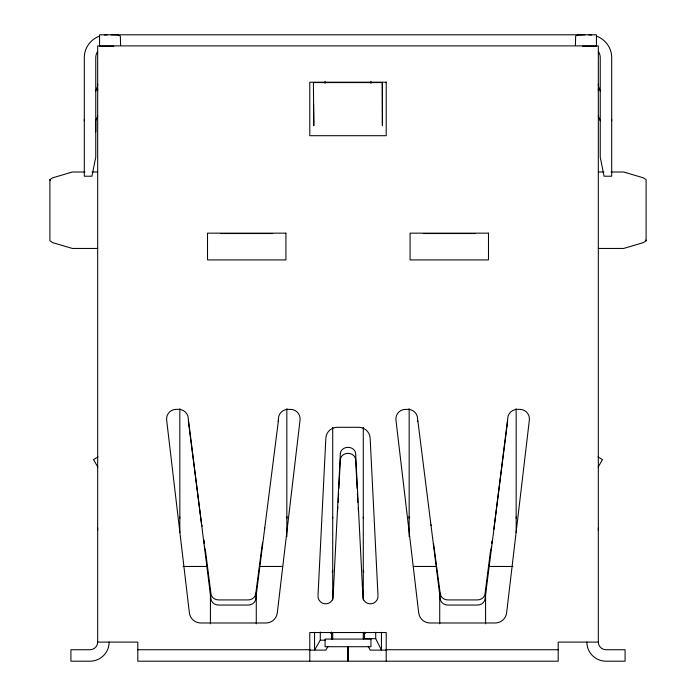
<?xml version="1.0" encoding="UTF-8"?>
<svg xmlns="http://www.w3.org/2000/svg" width="696" height="696" viewBox="0 0 696 696"><rect width="100%" height="100%" fill="white"/><g stroke="black" fill="none" stroke-linecap="round" stroke-linejoin="round"><path stroke-width="1.04" d="M95.761 131.875L95.761 120.808L97.675 116.206M314.557 632.299L314.557 650.116L320.29 640.19L320.29 632.029M338.195 502.39L338.621 493.795M338.891 488.427L340.344 459.586A7.647 6.499 0 0 1 347.983 453.357A7.647 6.499 0 0 1 355.621 459.586L357.109 488.427M262.47 542.802L255.728 593.862A7.647 6.838 0 0 1 248.133 599.926L218.561 599.926A7.647 6.838 0 0 1 210.966 593.862L205.572 551.493L204.398 546.282M491.602 546.317L490.428 551.493L485.034 593.862A7.647 6.838 0 0 1 477.439 599.926L447.867 599.926A7.647 6.838 0 0 1 440.272 593.862L433.565 543.593M491.733 543.68L491.872 541.044M337.499 511.047L337.899 507.036M278.383 420.845L255.728 598.995A7.647 6.838 0 0 1 248.133 605.059L218.561 605.059A7.647 6.838 0 0 1 210.966 598.995L188.311 418.931A9.553 9.553 0 0 0 178.75 409.379L176.123 409.379A9.553 9.553 0 0 0 166.64 420.053L189.382 612.863A11.467 11.467 0 0 0 200.77 622.981L265.915 622.981A11.467 11.467 0 0 0 277.304 612.863L300.054 420.053A9.553 9.553 0 0 0 290.563 409.379L287.935 409.379A9.553 9.553 0 0 0 278.383 418.931L278.209 421.532M494.517 523.74L507.688 418.931A9.553 9.553 0 0 1 517.25 409.379L519.877 409.379A9.553 9.553 0 0 1 529.36 420.053L506.618 612.863A11.467 11.467 0 0 1 495.23 622.981L430.084 622.981A11.467 11.467 0 0 1 418.696 612.863L395.946 420.053A9.553 9.553 0 0 1 405.437 409.379L408.065 409.379A9.553 9.553 0 0 1 417.617 418.931L440.272 598.995A7.647 6.838 0 0 0 447.867 605.059L477.439 605.059A7.647 6.838 0 0 0 485.034 598.995L507.688 420.845M95.543 91.498L96.787 88.514A11.467 11.467 0 0 0 97.675 84.103M494.386 524.819L493.908 529.247M327.92 646.506L325.832 650.116L309.241 650.116M598.16 467.033L602.518 459.586L598.021 456.95M97.675 248.446L72.332 248.446L52.6 242.617L49.895 240.764L49.895 179.69L52.6 177.837L72.332 172.008L84.938 172.008M611.062 172.008L623.668 172.008L643.4 177.837L646.106 179.69L646.106 240.764L643.4 242.617L623.668 248.446L598.325 248.446M97.979 456.95L93.481 459.586L97.84 467.033M111.047 34.8L117.459 34.939L120.338 36.035L120.599 45.353M113.752 46.258L99.58 46.267L99.58 34.8L596.42 34.8L596.42 46.267L582.656 46.258M92.063 172.008L97.675 172.008M598.325 172.008L603.937 172.008M220.797 233.543L272.641 233.543M423.359 233.543L475.203 233.543M183.005 566.457L207.251 566.457M259.443 566.457L282.637 566.457M413.363 566.457L436.557 566.457M488.749 566.457L512.995 566.457M330.626 633.343L332.714 633.343L332.714 639.076M365.374 633.343L363.286 633.343L363.286 639.076M381.443 632.299L381.443 650.116L375.709 638.65L364.434 638.65L364.434 632.194M320.29 640.19L325.415 640.19M109.133 642.095A19.105 19.105 0 0 1 90.028 661.2L70.922 661.2L70.922 649.733L90.028 649.733A7.647 7.647 0 0 0 97.675 642.095L137.799 642.095L137.799 661.2L347.809 661.2L347.809 647.036M586.867 642.095A19.105 19.105 0 0 0 605.972 661.2L625.078 661.2L625.078 649.733L605.972 649.733A7.647 7.647 0 0 1 598.325 642.095L558.201 642.095L558.201 661.2L348.191 661.2L348.191 647.036M137.799 649.733L309.781 649.733M386.219 649.733L558.201 649.733M386.759 650.116L370.168 650.116L368.254 646.297M584.953 34.8L577.584 35.07L575.662 36.027L575.401 45.353M645.705 240.068L646.106 240.764M49.895 179.69L50.295 180.386M430.928 524.819L431.259 525.48M201.614 524.819L202.284 526.133M600.457 91.498L599.212 88.514A11.467 11.467 0 0 1 598.325 84.103M598.325 116.206L600.239 120.834M417.617 420.845L417.791 421.532M188.311 420.845L201.483 523.74M358.188 507.941L358.501 511.047M204.085 540.087L204.259 543.593M357.379 493.795L357.805 502.39M264.576 527.551L264.602 529.247M598.325 642.095L598.325 45.884L97.675 45.884L97.675 642.095M516.162 408.595L516.162 532.658M485.582 590.112L485.582 623.807M439.724 592.287L439.724 623.807M409.152 408.595L409.152 536.633M386.219 661.2L386.219 632.534L309.781 632.534L309.781 661.2M382.4 82.267L382.4 125.628L382.208 82.58L313.409 82.58L313.792 125.628L313.6 104.278M375.709 632.299L375.709 638.65M370.933 81.432L370.933 83.337M363.286 427.396L363.286 599.935M332.714 427.396L332.714 599.935M331.566 632.029L331.566 639.172M325.067 81.432L325.067 83.337M286.848 408.595L286.848 536.633M256.276 592.287L256.276 623.807M210.418 590.112L210.418 623.807M179.838 408.595L179.838 532.658M598.325 88.636A19.114 19.114 0 0 1 598.255 90.358M598.273 528.221A23.011 22.968 0 0 1 598.325 529.882M97.675 529.882A23.011 22.968 0 0 1 97.727 528.221M97.744 90.358A19.114 19.114 0 0 1 97.675 88.636M611.601 119.303A11.658 11.658 0 0 1 611.706 120.834M84.294 120.834A11.658 11.658 0 0 1 84.399 119.303M286.848 518.285A5.733 5.733 0 0 1 287.074 516.71M332.488 516.71A5.733 5.733 0 0 1 332.714 518.285M363.286 518.285A5.733 5.733 0 0 1 363.512 516.71M332.714 570.276A3.819 3.819 0 0 1 332.201 572.19M363.799 572.19A3.819 3.819 0 0 1 363.286 570.276M516.162 518.285A5.733 5.733 0 0 1 516.38 516.71M588.773 34.8A22.933 22.933 0 0 1 591.765 35M596.611 36.183A22.933 22.933 0 0 1 611.706 57.733L611.706 176.21L604.058 176.21L600.239 157.105L600.239 57.733A11.467 11.467 0 0 0 598.708 52M99.389 36.183A22.933 22.933 0 0 0 84.294 57.733L84.294 176.21L91.942 176.21L95.761 157.105L95.761 57.733A11.467 11.467 0 0 1 97.292 52M104.235 35A22.933 22.933 0 0 1 107.228 34.8M408.926 516.71A5.733 5.733 0 0 1 409.152 518.285M179.62 516.71A5.733 5.733 0 0 1 179.838 518.285M340.344 453.557L333.01 598.238A7.647 7.647 0 0 1 318.002 595.846L325.85 438.202A11.467 11.467 0 0 1 337.299 427.3L358.701 427.3A11.467 11.467 0 0 1 370.15 438.202L377.998 595.846A7.647 7.647 0 0 1 362.99 598.238L355.656 453.557A7.647 6.499 0 0 0 347.983 447.328A7.647 6.499 0 0 0 340.344 453.557M386.219 82.198L309.781 82.198L309.781 135.703L386.219 135.703L386.219 82.198M285.925 233.16L207.521 233.16L207.521 259.913L285.925 259.913L285.925 233.16M488.479 233.16L410.075 233.16L410.075 259.913L488.479 259.913L488.479 233.16M370.933 639.076L325.067 639.076L325.067 646.715L370.933 646.715L370.933 639.076"/></g></svg>
